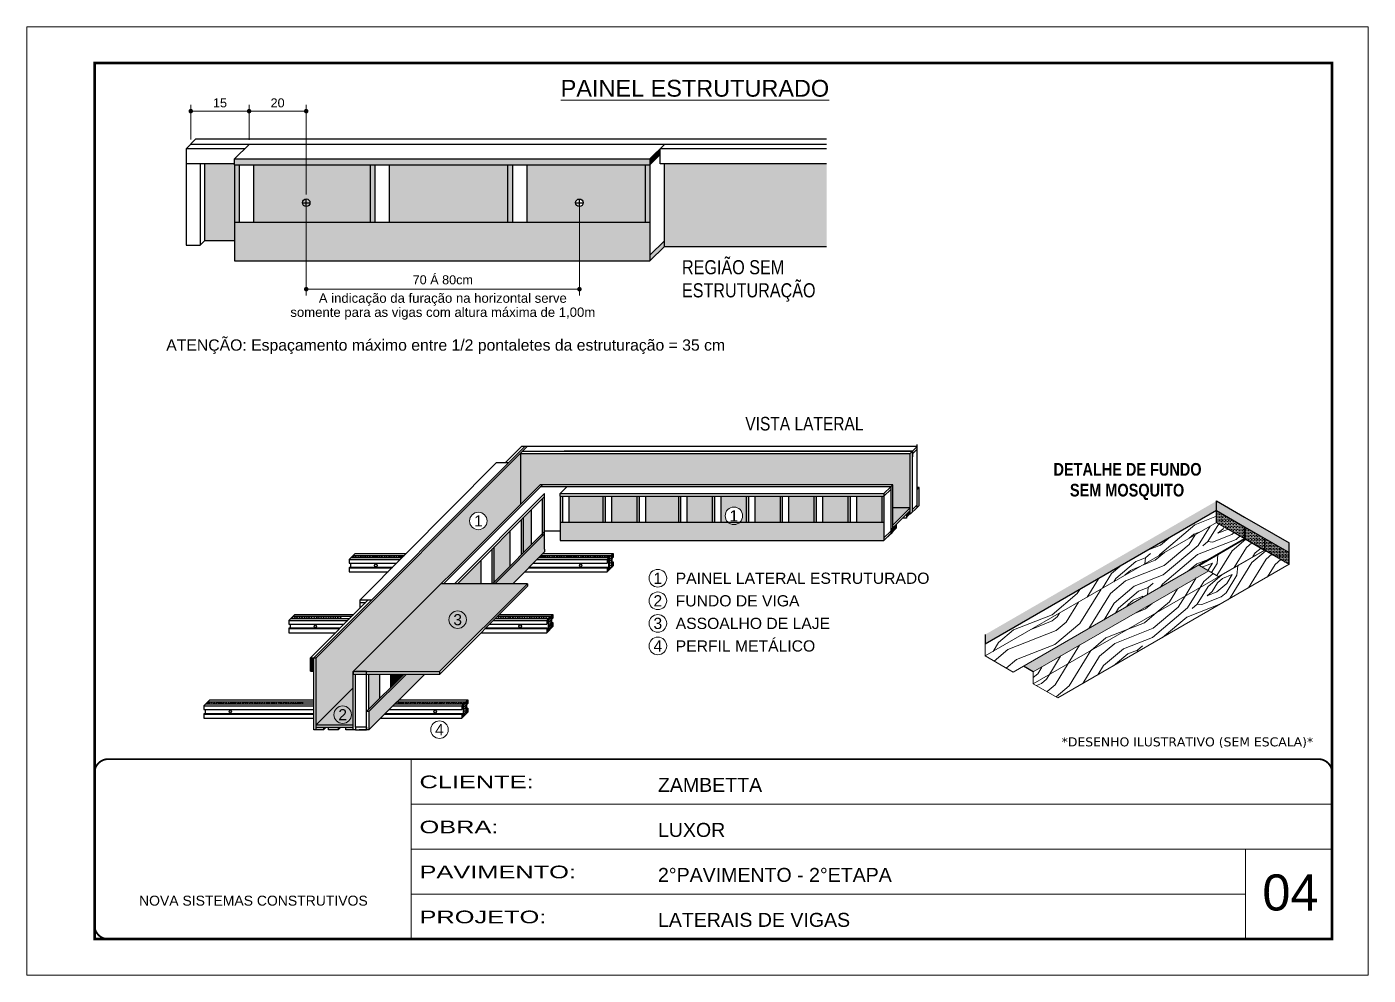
# Model space of a CAD drawing. Extents: x -15895 to 12929, y -2522 to 15173.
# Drawn here: x 8078 to 9563, y 13558 to 14608 of the extents above; entities that cross this region are included whole.
import ezdxf
from ezdxf.enums import TextEntityAlignment as Align

# ---------------------------------------------------------------- set-up
doc = ezdxf.new("R2010")
doc.units = 0
doc.header["$PDMODE"] = 35
doc.header["$PDSIZE"] = -10
doc.linetypes.add('CONTINUO', pattern=[0])
doc.linetypes.add('DASHED', pattern=[0.75, 0.5, -0.25])
for name, color, linetype, lineweight in [('CARIMBO', 255, 'Continuous', 9), ('Demarcação 1', 251, 'Continuous', 9), ('Folhas', 255, 'Continuous', 9), ('fundo', 100, 'Continuous', 9), ('Madeira', 126, 'Continuous', 18), ('SARRAFO DE PRESSAO', 251, 'DASHED', 9)]:
    doc.layers.add(name, color=color, linetype=linetype, lineweight=lineweight)
for name, color, linetype in [('COTA', 241, 'Continuous'), ('HACHURA MADEIRAS', 1, 'Continuous'), ('material do compensado', 7, 'Continuous'), ('texto', 7, 'Continuous')]:
    doc.layers.add(name, color=color, linetype=linetype)
doc.layers.add('Demarcação 2', color=7, linetype='Continuous', lineweight=9, true_color=0xe0e0e0)
doc.styles.add('ARIAL', font='arial.ttf')
doc.styles.add('CESAR1', font='arial.ttf', dxfattribs={"oblique": 15})
doc.styles.add('ROMANC', font='techb___.ttf', dxfattribs={"height": 2.5})
doc.styles.get("Standard").update_dxf_attribs({"font": 'arial.ttf'})
doc.styles.add('stylellllll', font='verdana.ttf', dxfattribs={"height": 2})
doc.styles.add('Tecnologia', font='')
doc.styles.add('texto', font='ARIALN.TTF')
doc.styles.get('Tecnologia').set_extended_font_data('Forgotten Futurist')
doc.dimstyles.new('1x', dxfattribs={"dimtxt": 10, "dimasz": 5, "dimexe": 7, "dimexo": 5, "dimgap": 4, "dimtad": 1, "dimdec": 1, "dimdsep": 46, "dimtxsty": 'Standard', "dimblk": 'DOT', "dimcen": 0.09, "dimclrd": 4, "dimclre": 4, "dimclrt": 2, "dimadec": 0, "dimazin": 2, "dimtfac": 1, "dimtdec": 1, "dimtmove": 0, "dimatfit": 3, "dimldrblk": 'DOT', "dimfxl": 1, "dimtolj": 1, "dimtzin": 0, "dimlwd": 9, "dimlwe": 9, "dimarcsym": 0})
pattern_1 = [(45, (5856.8734, 62247.1504), (0.99436891, 3.64601934), [4.6875, -0.9375, 0, -0.9375])]
pattern_2 = [(355, (-40269.8, 11210.3), (111.07494, 93.20294), [5.12645, -97.40264]), (85, (-40225.82, 11242.48), (-93.20294, 111.07494), [10.2529, -92.27619]), (40, (-40247.14, 11234.05), (8.936, 102.13894), [7.24881, -21.74642, 7.24881, -14.497615, 50.751904, -43.50449]), (40, (-40275.355, 11205.64), (8.936, 102.13894), [7.24983, -14.49967, 7.24983, -115.99871]), (40, (-40238.71, 11212.73), (8.936, 102.13894), [7.24983, -137.7482]), (40, (-40228.946, 11206.73), (8.936, 102.13894), [7.24983, -137.7482]), (40, (-40243.37, 11218.28), (8.936, 102.13894), [7.24983, -137.7482]), (40, (-40248.03, 11223.84), (8.936, 102.13894), [14.49967, -130.49838]), (40, (-40215.796, 11298.21), (8.936, 102.13894), [14.49967, -130.49838]), (40, (-40257.8, 11229.84), (8.936, 102.13894), [28.99933, -115.99871]), (40, (-40262.46, 11235.39), (8.936, 102.13894), [28.99933, -115.99871]), (40, (-40193.39, 11260.225), (8.936, 102.13894), [28.99933, -115.99871]), (40, (-40266.67, 11246.05), (8.936, 102.13894), [21.7497, -123.24834]), (40, (-40285.76, 11263.16), (8.936, 102.13894), [21.7497, -123.24834]), (40, (-40276.44, 11252.05), (8.936, 102.13894), [21.7497, -123.24834]), (40, (-40207.37, 11276.886), (8.936, 102.13894), [36.24951, -108.74853]), (40, (-40217.14, 11282.89), (8.936, 102.13894), [36.24951, -108.74853]), (40, (-40209.16, 11256.46), (8.936, 102.13894), [50.74931, -94.24873]), (21.56505, (-40258.694, 11219.624), (102.138945, -8.936), [11.4631, -217.79893]), (21.56505, (-40235.585, 11248.48), (102.138945, -8.936), [11.4631, -217.79893]), (21.56505, (-40241.586, 11238.71), (102.138945, -8.936), [11.4631, -217.79893]), (21.56505, (-40264.694, 11209.857), (102.138945, -8.936), [22.9262, -206.33583]), (21.56505, (-40240.245, 11254.03), (102.138945, -8.936), [34.3893, -194.87273]), (21.56505, (-40250.012, 11260.033), (102.138945, -8.936), [45.8524, -183.40963]), (21.56505, (-40259.78, 11266.033), (102.138945, -8.936), [45.8524, -183.40963]), (21.56505, (-40272.42, 11298.015), (102.138945, -8.936), [45.8524, -183.40963]), (21.56505, (-40273.313, 11287.8), (102.138945, -8.936), [57.3155, -171.94653]), (21.56505, (-40269.1, 11277.14), (102.138945, -8.936), [57.3155, -171.94653]), (58.43495, (-40236.926, 11233.158), (8.936, 102.138945), [11.4631, -217.79893]), (58.43495, (-40253.14, 11224.284), (8.936, 102.138945), [11.4631, -217.79893]), (58.43495, (-40269.8, 11210.304), (8.936, 102.138945), [22.9262, -206.33583]), (58.43495, (-40237.82, 11222.944), (8.936, 102.138945), [22.9262, -206.33583]), (58.43495, (-40280.46, 11206.09), (8.936, 102.138945), [34.3893, -194.87273]), (58.43495, (-40290.676, 11206.984), (8.936, 102.138945), [45.8524, -183.40963]), (58.43495, (-40198.304, 11204.05), (8.936, 102.138945), [45.8524, -183.40963]), (58.43495, (-40233.16, 11217.39), (8.936, 102.138945), [45.8524, -183.40963]), (58.43495, (-40213.625, 11205.39), (8.936, 102.138945), [57.3155, -171.94653]), (58.43495, (-40223.39, 11211.39), (8.936, 102.138945), [57.3155, -171.94653])]
pattern_3 = [(0, (-29377.2841, 3456.3521), (0.82275303, 1.645506056), [0, -1.645506056])]

# ---------------------------------------------------------------- blocks, each defined once
blk = doc.blocks.new('9999999999')
at = {"color": 30, "linetype": 'CONTINUO'}
for p, q in [((98564.6, 34230.2), (98564.6, 34429.4)), ((98564.6, 34379.6), (99584, 34379.6)), ((98564.6, 34329.8), (99488, 34329.8)), ((99584, 34329.8), (99488, 34329.8)), ((99488, 34329.8), (99488, 34230.2)), ((98564.6, 34280), (99488, 34280))]:
    blk.add_line(p, q, dxfattribs=at)
at = {"color": 30, "linetype": 'CONTINUO', "const_width": 2}
blk.add_lwpolyline([(99584, 34230.2), (99584, 34414.4, 0.414214), (99569, 34429.4), (98229, 34429.4, 0.414214), (98214, 34414.4), (98214, 34245.2, 0.414214), (98229, 34230.2), (99584, 34230.2)], format="xyb", dxfattribs=at)
at = {"layer": 'Folhas'}
blk.add_lwpolyline([(98139, 34190.2), (99624, 34190.2), (99624, 35240.2), (98139, 35240.2)], close=True, dxfattribs=at)
at = {"layer": 'Folhas', "color": 30, "const_width": 3}
blk.add_lwpolyline([(98214, 34230.2), (99584, 34230.2), (99584, 35200.2), (98214, 35200.2)], close=True, dxfattribs=at)
at = {"color": 7, "linetype": 'Continuous', "ltscale": 5, "style": 'ARIAL'}
for s, height, p in [('ZAMBETTA', 15.48, (98837.7, 34393.1)), ('LUXOR', 15.48, (98837.7, 34343.3)), ('2°PAVIMENTO - 2°ETAPA', 15.483, (98837.7, 34293.5)), ('NOVA SISTEMAS CONSTRUTIVOS', 11.059, (98263.2, 34267.2)), ('LATERAIS DE VIGAS', 15.483, (98837.7, 34243.7))]:
    blk.add_text(s, height=height, dxfattribs=at).set_placement(p)
at = {"layer": 'Folhas', "color": 7, "style": 'Tecnologia', "width": 1.5}
for s, p in [('CLIENTE:', (98573.7, 34397.2)), ('OBRA:', (98573.7, 34347.3)), ('PAVIMENTO:', (98573.7, 34297.5)), ('PROJETO:', (98573.7, 34247.7))]:
    blk.add_text(s, height=14, dxfattribs=at).set_placement(p)
blk = doc.blocks.new('_Dot')
at = {"color": 0, "linetype": 'ByBlock', "lineweight": -2}
blk.add_line((-0.5, 0), (-1, 0), dxfattribs=at)
at = {"color": 0, "linetype": 'ByBlock', "const_width": 0.5}
blk.add_lwpolyline([(-0.25, 0, 1), (0.25, 0, 1)], format="xyb", close=True, dxfattribs=at)
blk = doc.blocks.new('*D6')
at = {"layer": 'COTA', "color": 4, "lineweight": 9, "transparency": 16777216}
for p, q in [((8259.4, 14483.1), (8259.4, 14521.5)), ((8264.4, 14514.5), (8318.9, 14514.5)), ((8323.9, 14482.7), (8323.9, 14521.5))]:
    blk.add_line(p, q, dxfattribs=at)
at = {"layer": 'Defpoints', "color": 0, "transparency": 16777216}
for p in [(8323.9, 14514.5), (8259.4, 14478.1), (8323.9, 14477.7)]:
    blk.add_point(p, dxfattribs=at)
at = {"layer": 'COTA', "color": 4, "lineweight": 9, "transparency": 16777216, "xscale": 5, "yscale": 5, "zscale": 5, "rotation": 180}
blk.add_blockref('_Dot', (8259.4, 14514.5), dxfattribs=at)
at = {"layer": 'COTA', "color": 4, "lineweight": 9, "transparency": 16777216, "xscale": 5, "yscale": 5, "zscale": 5}
blk.add_blockref('_Dot', (8323.9, 14514.5), dxfattribs=at)
at = {"layer": 'COTA', "color": 2, "transparency": 16777216, "insert": (8291.7, 14523.6), "char_height": 10, "attachment_point": 5}
blk.add_mtext('\\A1;15', dxfattribs=at)
blk = doc.blocks.new('*D7')
at = {"layer": 'COTA', "color": 4, "lineweight": 9, "transparency": 16777216}
for p, q in [((8323.9, 14482.7), (8323.9, 14521.5)), ((8328.9, 14514.5), (8382.2, 14514.5)), ((8387.2, 14422.2), (8387.2, 14521.5))]:
    blk.add_line(p, q, dxfattribs=at)
at = {"layer": 'Defpoints', "color": 0, "transparency": 16777216}
for p in [(8387.2, 14514.5), (8323.9, 14477.7), (8387.2, 14417.2)]:
    blk.add_point(p, dxfattribs=at)
at = {"layer": 'COTA', "color": 4, "lineweight": 9, "transparency": 16777216, "xscale": 5, "yscale": 5, "zscale": 5, "rotation": 180}
blk.add_blockref('_Dot', (8323.9, 14514.5), dxfattribs=at)
at = {"layer": 'COTA', "color": 4, "lineweight": 9, "transparency": 16777216, "xscale": 5, "yscale": 5, "zscale": 5}
blk.add_blockref('_Dot', (8387.2, 14514.5), dxfattribs=at)
at = {"layer": 'COTA', "color": 2, "transparency": 16777216, "insert": (8355.5, 14523.6), "char_height": 10, "attachment_point": 5}
blk.add_mtext('\\A1;20', dxfattribs=at)
blk = doc.blocks.new('*D8')
at = {"layer": 'COTA', "color": 4, "lineweight": 9, "transparency": 16777216}
for p, q in [((8387.2, 14412.2), (8387.2, 14310.4)), ((8689.6, 14412.2), (8689.6, 14310.4)), ((8392.2, 14317.4), (8684.6, 14317.4))]:
    blk.add_line(p, q, dxfattribs=at)
at = {"layer": 'Defpoints', "color": 0, "transparency": 16777216}
for p in [(8387.2, 14417.2), (8689.6, 14417.2), (8689.6, 14317.4)]:
    blk.add_point(p, dxfattribs=at)
at = {"layer": 'COTA', "color": 4, "lineweight": 9, "transparency": 16777216, "xscale": 5, "yscale": 5, "zscale": 5, "rotation": 180}
blk.add_blockref('_Dot', (8387.2, 14317.4), dxfattribs=at)
at = {"layer": 'COTA', "color": 4, "lineweight": 9, "transparency": 16777216, "xscale": 5, "yscale": 5, "zscale": 5}
blk.add_blockref('_Dot', (8689.6, 14317.4), dxfattribs=at)
at = {"layer": 'COTA', "color": 2, "transparency": 16777216, "insert": (8538.4, 14327.7), "char_height": 10, "attachment_point": 5}
blk.add_mtext('\\A1;70 Á 80cm', dxfattribs=at)

msp = doc.modelspace()

# ---------------------------------------------------------------- hatches: boundary and pattern name
for points in [[(8779.06, 14466.48), (8779.06, 14472.86), (8767.71, 14461.6), (8767.71, 14455.22)], [(8610.11, 14391.51), (8615.44, 14391.51), (8615.44, 14455.22), (8610.11, 14455.22)], [(9055.97, 14068.17), (9055.97, 14072.36), (9051.74, 14068.17), (9051.74, 14063.97)], [(9040.8, 14057.32), (9034.82, 14051.39), (9034.82, 14047.19), (9040.8, 14053.12)], [(8395.57, 13909.34), (8391.91, 13909.34), (8391.91, 13894.49), (8395.57, 13894.49)]]:
    msp.add_hatch(color=256).paths.add_polyline_path(points)
at = {"linetype": 'ByBlock', "ltscale": 2}
for points in [[(8307.55, 14391.51), (8312.87, 14391.51), (8312.87, 14455.11), (8307.55, 14455.11)], [(8767.71, 14461.6), (8307.66, 14461.6), (8307.66, 14455.22), (8767.71, 14455.22)], [(8457.73, 14391.51), (8463.05, 14391.51), (8463.05, 14455.11), (8457.73, 14455.11)], [(9065.6, 14097.96), (9063.58, 14097.96), (9063.58, 14095.72)], [(8648.68, 14044.02), (8651.03, 14046.37), (8651.03, 14087.81), (8648.68, 14085.46)], [(8668.33, 14059.26), (8670.77, 14059.26), (8670.77, 14087.97), (8668.33, 14087.97)], [(8715.61, 14059.25), (8718.04, 14059.25), (8718.04, 14087.97), (8715.61, 14087.97)], [(8753.14, 14059.25), (8755.58, 14059.25), (8755.58, 14087.97), (8753.14, 14087.97)], [(8799.07, 14059.25), (8801.51, 14059.25), (8801.51, 14087.97), (8799.07, 14087.97)], [(8836.6, 14059.25), (8839.04, 14059.25), (8839.04, 14087.97), (8836.6, 14087.97)], [(8874.14, 14059.25), (8876.58, 14059.25), (8876.58, 14087.97), (8874.14, 14087.97)], [(8911.67, 14059.25), (8914.11, 14059.25), (8914.11, 14087.97), (8911.67, 14087.97)], [(8949.2, 14059.25), (8951.64, 14059.25), (8951.64, 14087.97), (8949.2, 14087.97)], [(8986.74, 14059.25), (8989.18, 14059.25), (8989.18, 14087.97), (8986.74, 14087.97)], [(9024.27, 14059.25), (9026.71, 14059.25), (9026.71, 14087.97), (9024.27, 14087.97)], [(8625.34, 14023.16), (8627.69, 14025.51), (8627.69, 14064.81), (8625.34, 14062.45)], [(8648.79, 14044.13), (8648.79, 14046.6), (8595.39, 13993.21), (8595.39, 13991.32), (8595.98, 13991.32)], [(8595.28, 14032.06), (8592.93, 14029.71), (8592.93, 13991.21), (8595.28, 13991.21)], [(8498.12, 13891.19), (8495.55, 13891.19), (8454.09, 13849.73), (8456.66, 13849.73)], [(8480.91, 13876.55), (8483.26, 13878.9), (8483.26, 13891.08), (8480.91, 13891.08)]]:
    msp.add_hatch(color=256, dxfattribs=at).paths.add_polyline_path(points)
h = msp.add_hatch(color=256)
h.paths.add_polyline_path([(8767.71, 14354.97), (8767.71, 14348.59), (8783.94, 14364.68), (8783.94, 14371.06)])
h.paths.add_polyline_path([(8762.39, 14391.51), (8767.71, 14391.51), (8767.71, 14455.22), (8762.39, 14455.22)])
at = {"linetype": 'Continuous', "ltscale": 1.5}
h = msp.add_hatch(dxfattribs=at)
h.set_pattern_fill('ANSI36', color=256, scale=15, style=0)
h.set_pattern_definition(pattern_1)
h.paths.add_polyline_path([(8439.34, 14022.64), (8436.84, 14020.13), (8493.4, 14020.13), (8495.89, 14022.64)])
h = msp.add_hatch(dxfattribs=at)
h.set_pattern_fill('ANSI36', color=256, scale=15, style=0)
h.set_pattern_definition(pattern_1)
h.paths.add_polyline_path([(8725.03, 14022.64), (8647.3, 14022.64), (8644.79, 14020.13), (8722.52, 14020.13)])
h.paths.add_polyline_path([(8725.03, 14022.64), (8722.52, 14020.13), (8722.52, 14006.52), (8725.03, 14009.03)])
h = msp.add_hatch(dxfattribs=at)
h.set_pattern_fill('ANSI36', color=256, scale=15, style=0)
h.set_pattern_definition(pattern_1)
h.paths.add_polyline_path([(8372.36, 13955.27), (8369.86, 13952.76), (8426.42, 13952.76), (8428.91, 13955.27)])
h = msp.add_hatch(dxfattribs=at)
h.set_pattern_fill('ANSI36', color=256, scale=15, style=0)
h.set_pattern_definition(pattern_1)
h.paths.add_polyline_path([(8658.05, 13955.27), (8655.55, 13952.76), (8655.55, 13939.15), (8658.05, 13941.66)])
h.paths.add_polyline_path([(8599.05, 13955.27), (8596.54, 13952.76), (8655.55, 13952.76), (8658.05, 13955.27)])
h = msp.add_hatch(dxfattribs=at)
h.set_pattern_fill('ANSI36', color=256, scale=15, style=0)
h.set_pattern_definition(pattern_1)
h.paths.add_polyline_path([(8278.29, 13860.65), (8275.78, 13858.14), (8383.25, 13858.14), (8383.25, 13860.65)])
h = msp.add_hatch(dxfattribs=at)
h.set_pattern_fill('ANSI36', color=256, scale=15, style=0)
h.set_pattern_definition(pattern_1)
h.paths.add_polyline_path([(8563.98, 13860.65), (8561.47, 13858.14), (8561.47, 13844.53), (8563.98, 13847.03)])
h.paths.add_polyline_path([(8487.87, 13860.65), (8485.37, 13858.14), (8561.47, 13858.14), (8563.98, 13860.65)])
at = {"linetype": 'ByBlock', "ltscale": 2}
h = msp.add_hatch(color=256, dxfattribs=at)
h.paths.add_polyline_path([(8406.36, 13832.35), (8398.14, 13832.35), (8398.14, 13829.43), (8406.36, 13829.43)])
h.paths.add_polyline_path([(8422.66, 13832.35), (8411.87, 13832.35), (8411.87, 13829.43), (8422.66, 13829.43)])
h.paths.add_polyline_path([(8439.21, 13832.35), (8430.99, 13832.35), (8430.99, 13829.43), (8439.21, 13829.43)])
at = {"layer": 'Demarcação 1'}
h = msp.add_hatch(color=256, dxfattribs=at)
h.paths.add_polyline_path([(8417.87, 13846.25, 1), (8437.23, 13846.25, 1)], flags=17)
h.paths.add_polyline_path([(8439.21, 13893.95), (8624.25, 14079), (8624.25, 14135.47), (8624.25, 14135.47), (8398.14, 13909.36), (8398.14, 13834.92), (8439.21, 13875.99)])
h.paths.add_polyline_path([(8568.07, 14060.79, -1), (8587.42, 14060.79, -1)], flags=16)
h.paths.add_polyline_path([(8419.67, 13837), (8435.43, 13837), (8435.43, 13855.55), (8419.67, 13855.55)], flags=24)
h.paths.add_polyline_path([(8569.86, 14051.54), (8585.62, 14051.54), (8585.62, 14070.09), (8569.86, 14070.09)], flags=24)
for points in [[(8624.25, 14079), (8646.19, 14100.93), (9036.75, 14100.93), (9036.75, 14075.31), (9055.97, 14075.31), (9055.97, 14135.47), (8624.25, 14135.47)], [(9036.75, 14075.31), (9036.75, 14056.25), (9055.97, 14075.31)]]:
    msp.add_hatch(color=256, dxfattribs=at).paths.add_polyline_path(points)
h = msp.add_hatch(color=256, dxfattribs=at)
h.paths.add_polyline_path([(8398.14, 13834.92), (8439.21, 13834.92), (8439.21, 13875.99)])
h.paths.add_polyline_path([(8417.87, 13846.25, -1), (8437.23, 13846.25, -1)], flags=16)
h.paths.add_polyline_path([(8419.67, 13837), (8435.43, 13837), (8435.43, 13855.55), (8419.67, 13855.55)], flags=24)
at = {"layer": 'Demarcação 2'}
for points in [[(8307.66, 14455.23), (8307.66, 14455.23), (8307.66, 14455.23), (8307.66, 14456.29), (8274.66, 14456.29), (8274.66, 14371.06), (8307.66, 14371.06)], [(8329.21, 14391.51), (8457.84, 14391.51), (8457.84, 14455.22), (8329.21, 14455.22)], [(8479.39, 14391.51), (8610.11, 14391.51), (8610.11, 14455.22), (8479.39, 14455.22)], [(8783.94, 14456.29), (8783.94, 14364.68), (8963.21, 14364.68), (8963.21, 14456.29)], [(8767.71, 14391.51), (8307.66, 14391.51), (8307.66, 14354.97), (8307.66, 14348.59), (8767.71, 14348.59)], [(8678.3, 14059.26), (8715.71, 14059.25), (8715.71, 14088.08), (8678.3, 14088.08)], [(8725.58, 14059.25), (8753.25, 14059.25), (8753.25, 14088.08), (8725.58, 14088.08)], [(8763.11, 14059.25), (8799.18, 14059.25), (8799.18, 14088.08), (8763.11, 14088.08)], [(8809.04, 14059.25), (8836.71, 14059.25), (8836.71, 14088.08), (8809.04, 14088.08)], [(8884.11, 14059.25), (8911.78, 14059.25), (8911.78, 14088.08), (8884.11, 14088.08)], [(8921.64, 14059.25), (8949.31, 14059.25), (8949.31, 14088.08), (8921.64, 14088.08)], [(8959.18, 14059.25), (8986.84, 14059.25), (8986.84, 14088.08), (8959.18, 14088.08)], [(8996.71, 14059.25), (9024.38, 14059.25), (9024.38, 14088.08), (8996.71, 14088.08)], [(8627.8, 14025.62), (8636.47, 14034.28), (8636.47, 14073.25), (8627.8, 14064.58)], [(8595.39, 13993.21), (8613.13, 14010.94), (8613.13, 14049.91), (8595.39, 14032.17)], [(9026.82, 14059.25), (8867.15, 14059.25, -0.3830345), (8854.22, 14059.25), (8668.44, 14059.26), (8668.44, 14039.26), (9026.82, 14039.25)], [(8651.14, 14029.4), (8651.14, 14046.48), (8595.98, 13991.32), (8615.98, 13991.32), (8651.13, 14026.47)], [(8554.54, 13991.32), (8580.72, 13991.32), (8580.72, 14017.5)], [(8456.45, 13852.09), (8468.69, 13864.33), (8468.69, 13891.19), (8456.45, 13891.19)], [(8518.42, 13891.19), (8512.93, 13891.19), (8498.12, 13891.19), (8456.66, 13849.73), (8456.66, 13829.43)], [(8483.37, 13879.01), (8495.55, 13891.19), (8483.37, 13891.19)]]:
    msp.add_hatch(color=256, dxfattribs=at).paths.add_polyline_path(points)
h = msp.add_hatch(color=256, dxfattribs=at)
h.paths.add_polyline_path([(8685.43, 14413.04, -1), (8693.8, 14413.04, -1)], flags=16)
h.paths.add_polyline_path([(8631.66, 14391.51), (8762.39, 14391.51), (8762.39, 14455.22), (8631.66, 14455.22)])
h = msp.add_hatch(color=256, dxfattribs=at)
h.paths.add_polyline_path([(8870.36, 14066.46, -1), (8851.01, 14066.46, -1)], flags=16)
h.paths.add_polyline_path([(8852.8, 14057.2), (8868.56, 14057.2), (8868.56, 14075.76), (8852.8, 14075.76)], flags=24)
h.paths.add_polyline_path([(8846.58, 14059.25), (8874.24, 14059.25), (8874.24, 14088.08), (8846.58, 14088.08)])
h = msp.add_hatch(color=256, dxfattribs=at)
h.paths.add_polyline_path([(8439.21, 13893.95), (8441.77, 13893.95), (8454.09, 13893.95), (8534.85, 13893.95), (8632.21, 13991.32), (8536.57, 13991.32)])
h.paths.add_polyline_path([(8546.95, 13941.94), (8562.81, 13941.94), (8562.81, 13960.82), (8546.95, 13960.82)], flags=24)
at = {"layer": 'fundo'}
h = msp.add_hatch(color=252, dxfattribs=at)
h.dxf.hatch_style = 1
h.paths.add_polyline_path([(9138.86, 13934.97), (9138.86, 13924.32), (9395.01, 14072.2), (9395.01, 14082.86)])
h = msp.add_hatch(color=252, dxfattribs=at)
h.dxf.hatch_style = 1
h.paths.add_polyline_path([(9426.09, 14064.92), (9395.01, 14082.86), (9395.01, 14072.2), (9426.09, 14054.26), (9475.42, 14025.78), (9475.42, 14036.43)])
h = msp.add_hatch(color=252, dxfattribs=at)
h.dxf.hatch_style = 1
h.paths.add_polyline_path([(9386.38, 14005.46), (9376.01, 14011.45), (9376.01, 14012.32), (9181.22, 13899.86), (9192.14, 13893.56)])
at = {"layer": 'HACHURA MADEIRAS'}
h = msp.add_hatch(dxfattribs=at)
h.set_pattern_fill('DOTS', scale=1.036539)
h.set_pattern_definition(pattern_3)
h.paths.add_polyline_path([(9426.09, 14041.24), (9426.09, 14054.26), (9395.01, 14072.2), (9395.01, 14059.18)])
h = msp.add_hatch(dxfattribs=at)
h.set_pattern_fill('DOTS', scale=1.036539)
h.set_pattern_definition(pattern_3)
h.paths.add_polyline_path([(9426.84, 14053.82), (9426.84, 14040.8), (9447.98, 14028.59), (9447.98, 14041.62)])
h = msp.add_hatch(dxfattribs=at)
h.set_pattern_fill('DOTS', scale=1.036539)
h.set_pattern_definition(pattern_3)
h.paths.add_polyline_path([(9448.28, 14041.44), (9448.28, 14028.42), (9475.42, 14012.75), (9475.42, 14025.78)])
at = {"layer": 'Madeira'}
h = msp.add_hatch(dxfattribs=at)
h.set_pattern_fill('PATRON00077', color=256, scale=102.529099, angle=355, pattern_type=2)
h.set_pattern_definition(pattern_2)
h.paths.add_polyline_path([(9138.86, 13924.32), (9138.86, 13911.29), (9395.01, 14059.18), (9395.01, 14072.2)])
h = msp.add_hatch(dxfattribs=at)
h.set_pattern_fill('PATRON00077', color=256, scale=102.529099, angle=355, pattern_type=2)
h.set_pattern_definition([(355, (-9167.28, -58030.27), (111.07494, 93.20294), [5.12645, -97.40264]), (85, (-9123.3, -57998.09), (-93.20294, 111.07494), [10.25291, -92.27619]), (40, (-9144.62, -58006.52), (8.936, 102.138945), [7.248807, -21.74642, 7.248807, -14.497615, 50.751904, -43.504487]), (40, (-9172.84, -58034.926), (8.936, 102.138945), [7.24983, -14.499665, 7.24983, -115.99871]), (40, (-9136.195, -58027.84), (8.936, 102.138945), [7.24983, -137.74821]), (40, (-9126.43, -58033.84), (8.936, 102.138945), [7.24983, -137.74821]), (40, (-9140.855, -58022.286), (8.936, 102.138945), [7.24983, -137.74821]), (40, (-9145.515, -58016.73), (8.936, 102.138945), [14.49967, -130.49838]), (40, (-9113.28, -57942.36), (8.936, 102.138945), [14.49967, -130.49838]), (40, (-9155.28, -58010.73), (8.936, 102.138945), [28.99933, -115.99871]), (40, (-9159.94, -58005.18), (8.936, 102.138945), [28.99933, -115.99871]), (40, (-9090.87, -57980.345), (8.936, 102.138945), [28.99933, -115.99871]), (40, (-9164.156, -57994.52), (8.936, 102.138945), [21.7497, -123.24834]), (40, (-9183.24, -57977.41), (8.936, 102.138945), [21.7497, -123.24834]), (40, (-9173.92, -57988.52), (8.936, 102.138945), [21.7497, -123.24834]), (40, (-9104.85, -57963.684), (8.936, 102.138945), [36.24951, -108.74853]), (40, (-9114.62, -57957.68), (8.936, 102.138945), [36.24951, -108.74853]), (40, (-9106.64, -57984.11), (8.936, 102.138945), [50.74931, -94.24873]), (21.56505, (-9156.176, -58020.946), (102.138945, -8.936), [11.4631, -217.79893]), (21.56505, (-9133.067, -57992.09), (102.138945, -8.936), [11.4631, -217.79893]), (21.56505, (-9139.068, -58001.86), (102.138945, -8.936), [11.4631, -217.79893]), (21.56505, (-9162.176, -58030.713), (102.138945, -8.936), [22.9262, -206.33583]), (21.56505, (-9137.727, -57986.538), (102.138945, -8.936), [34.3893, -194.87273]), (21.56505, (-9147.494, -57980.537), (102.138945, -8.936), [45.8524, -183.40963]), (21.56505, (-9157.26, -57974.537), (102.138945, -8.936), [45.8524, -183.40963]), (21.56505, (-9169.9, -57942.554), (102.138945, -8.936), [45.8524, -183.40963]), (21.56505, (-9170.795, -57952.77), (102.138945, -8.936), [57.31551, -171.94653]), (21.56505, (-9166.58, -57963.43), (102.138945, -8.936), [57.31551, -171.94653]), (58.43495, (-9134.408, -58007.41), (8.936, 102.138945), [11.4631, -217.79893]), (58.43495, (-9150.62, -58016.286), (8.936, 102.138945), [11.4631, -217.79893]), (58.43495, (-9167.283, -58030.266), (8.936, 102.138945), [22.9262, -206.33583]), (58.43495, (-9135.3, -58017.626), (8.936, 102.138945), [22.9262, -206.33583]), (58.43495, (-9177.944, -58034.48), (8.936, 102.138945), [34.3893, -194.87273]), (58.43495, (-9188.16, -58033.586), (8.936, 102.138945), [45.8524, -183.40963]), (58.43495, (-9095.786, -58036.52), (8.936, 102.138945), [45.8524, -183.40963]), (58.43495, (-9130.64, -58023.18), (8.936, 102.138945), [45.8524, -183.40963]), (58.43495, (-9111.107, -58035.18), (8.936, 102.138945), [57.31551, -171.94653]), (58.43495, (-9120.874, -58029.18), (8.936, 102.138945), [57.31551, -171.94653])])
h.paths.add_polyline_path([(9138.86, 13911.29), (9169.94, 13893.35), (9426.09, 14041.24), (9395.01, 14059.18)])
h = msp.add_hatch(dxfattribs=at)
h.set_pattern_fill('PATRON00077', color=256, scale=102.529099, angle=355, pattern_type=2)
h.set_pattern_definition([(355, (-40291.77, 11223.04), (111.07494, 93.20294), [5.12645, -97.40264]), (85, (-40247.78, 11255.22), (-93.20294, 111.07494), [10.2529, -92.27619]), (40, (-40269.1, 11246.79), (8.936, 102.13894), [7.24881, -21.74642, 7.24881, -14.497615, 50.751904, -43.50449]), (40, (-40297.32, 11218.38), (8.936, 102.13894), [7.24983, -14.49967, 7.24983, -115.99871]), (40, (-40260.68, 11225.47), (8.936, 102.13894), [7.24983, -137.7482]), (40, (-40250.91, 11219.47), (8.936, 102.13894), [7.24983, -137.7482]), (40, (-40265.34, 11231.02), (8.936, 102.13894), [7.24983, -137.7482]), (40, (-40270, 11236.58), (8.936, 102.13894), [14.49967, -130.49838]), (40, (-40237.76, 11310.95), (8.936, 102.13894), [14.49967, -130.49838]), (40, (-40279.764, 11242.58), (8.936, 102.13894), [28.99933, -115.99871]), (40, (-40284.424, 11248.13), (8.936, 102.13894), [28.99933, -115.99871]), (40, (-40215.35, 11272.964), (8.936, 102.13894), [28.99933, -115.99871]), (40, (-40288.64, 11258.79), (8.936, 102.13894), [21.7497, -123.24834]), (40, (-40307.725, 11275.9), (8.936, 102.13894), [21.7497, -123.24834]), (40, (-40298.405, 11264.79), (8.936, 102.13894), [21.7497, -123.24834]), (40, (-40229.334, 11289.625), (8.936, 102.13894), [36.24951, -108.74853]), (40, (-40239.1, 11295.626), (8.936, 102.13894), [36.24951, -108.74853]), (40, (-40231.12, 11269.2), (8.936, 102.13894), [50.74931, -94.24873]), (21.56505, (-40280.66, 11232.363), (102.138945, -8.936), [11.4631, -217.79893]), (21.56505, (-40257.55, 11261.22), (102.138945, -8.936), [11.4631, -217.79893]), (21.56505, (-40263.55, 11251.45), (102.138945, -8.936), [11.4631, -217.79893]), (21.56505, (-40286.66, 11222.596), (102.138945, -8.936), [22.9262, -206.33583]), (21.56505, (-40262.21, 11266.77), (102.138945, -8.936), [34.3893, -194.87273]), (21.56505, (-40271.977, 11272.77), (102.138945, -8.936), [45.8524, -183.40963]), (21.56505, (-40281.744, 11278.773), (102.138945, -8.936), [45.8524, -183.40963]), (21.56505, (-40294.384, 11310.755), (102.138945, -8.936), [45.8524, -183.40963]), (21.56505, (-40295.277, 11300.54), (102.138945, -8.936), [57.3155, -171.94653]), (21.56505, (-40291.064, 11289.88), (102.138945, -8.936), [57.3155, -171.94653]), (58.43495, (-40258.89, 11245.897), (8.936, 102.138945), [11.4631, -217.79893]), (58.43495, (-40275.104, 11237.023), (8.936, 102.138945), [11.4631, -217.79893]), (58.43495, (-40291.765, 11223.043), (8.936, 102.138945), [22.9262, -206.33583]), (58.43495, (-40259.783, 11235.683), (8.936, 102.138945), [22.9262, -206.33583]), (58.43495, (-40302.426, 11218.83), (8.936, 102.138945), [34.3893, -194.87273]), (58.43495, (-40312.64, 11219.723), (8.936, 102.138945), [45.8524, -183.40963]), (58.43495, (-40220.27, 11216.79), (8.936, 102.138945), [45.8524, -183.40963]), (58.43495, (-40255.123, 11230.13), (8.936, 102.138945), [45.8524, -183.40963]), (58.43495, (-40235.59, 11218.13), (8.936, 102.138945), [57.3155, -171.94653]), (58.43495, (-40245.356, 11224.13), (8.936, 102.138945), [57.3155, -171.94653])])
h.paths.add_polyline_path([(9397.15, 13999.24), (9447.98, 14028.59), (9426.32, 14041.16), (9376.01, 14011.45)])
h = msp.add_hatch(dxfattribs=at)
h.set_pattern_fill('PATRON00077', color=256, scale=102.529099, angle=355, pattern_type=2)
h.set_pattern_definition(pattern_2)
h.paths.add_polyline_path([(9219.29, 13864.87), (9475.42, 14012.75), (9448.28, 14028.42), (9192.23, 13880.59)])
h = msp.add_hatch(dxfattribs=at)
h.set_pattern_fill('PATRON00077', color=256, scale=102.529099, angle=355, pattern_type=2)
h.set_pattern_definition(pattern_2)
h.paths.add_polyline_path([(9397.51, 13999.04), (9386.23, 14005.55), (9192.07, 13893.52), (9192.14, 13880.54)])

# ---------------------------------------------------------------- linework, layer by layer
at = {"linetype": 'ByBlock', "ltscale": 2}
for p, q in [((8254.23, 14472.86), (8264.67, 14483.3)), ((8254.23, 14472.86), (8254.23, 14456.29)), ((8323.88, 14477.69), (8307.66, 14461.6)), ((8783.94, 14477.69), (8767.71, 14461.6)), ((8779.06, 14466.48), (8767.71, 14455.22)), ((8779.06, 14456.29), (8779.06, 14472.86)), ((8254.23, 14456.29), (8254.23, 14366.23)), ((8269.83, 14456.29), (8269.83, 14366.23)), ((8274.66, 14456.29), (8274.66, 14371.06)), ((8307.66, 14461.6), (8767.71, 14461.6)), ((8307.66, 14455.23), (8307.66, 14461.6)), ((8307.66, 14455.23), (8307.66, 14348.59)), ((8307.66, 14455.23), (8307.66, 14354.97)), ((8307.66, 14455.22), (8767.71, 14455.22)), ((8312.98, 14455.23), (8312.98, 14391.51)), ((8329.21, 14391.51), (8329.21, 14455.23)), ((8457.84, 14455.23), (8457.84, 14391.51)), ((8463.16, 14455.23), (8463.16, 14391.51)), ((8479.39, 14391.51), (8479.39, 14455.23)), ((8610.11, 14455.22), (8610.11, 14391.51)), ((8615.44, 14455.22), (8615.44, 14391.51)), ((8631.66, 14391.51), (8631.66, 14455.22)), ((8762.39, 14455.22), (8762.39, 14391.51)), ((8767.71, 14461.6), (8767.71, 14348.59)), ((8783.94, 14364.68), (8783.94, 14456.28)), ((8269.83, 14366.23), (8274.66, 14371.06)), ((8307.66, 14371.06), (8274.66, 14371.06)), ((8307.66, 14371.06), (8274.66, 14371.06)), ((8783.94, 14371.06), (8767.71, 14354.97)), ((8783.94, 14364.68), (8767.71, 14348.59)), ((9063.58, 14140.16), (9058.53, 14135.15)), ((8539.14, 13991.32), (8648.75, 14100.93)), ((8675.86, 14098.37), (8668.44, 14091)), ((9034.25, 14098.37), (9026.82, 14091)), ((9034.25, 14095.45), (9026.82, 14088.08)), ((9034.25, 14098.37), (9036.75, 14100.93)), ((9034.25, 14098.37), (9034.25, 14046.62)), ((9063.58, 14095.72), (9065.6, 14097.96)), ((9065.6, 14097.96), (9063.58, 14097.96)), ((9065.6, 14077.96), (9065.6, 14097.96)), ((8648.79, 14044.13), (8648.79, 14085.57)), ((8651.14, 14029.4), (8651.14, 14087.92)), ((8668.44, 14091), (9026.82, 14091)), ((8668.44, 14088.08), (8668.44, 14091)), ((8668.44, 14088.08), (9026.82, 14088.08)), ((8668.44, 14088.08), (8668.44, 14039.26)), ((8668.44, 14088.08), (8668.44, 14059.26)), ((8670.87, 14088.08), (8670.87, 14059.26)), ((8678.3, 14059.26), (8678.3, 14088.08)), ((8715.71, 14088.08), (8715.71, 14059.25)), ((8718.15, 14088.08), (8718.15, 14059.25)), ((8725.58, 14059.25), (8725.58, 14088.08)), ((8753.25, 14088.08), (8753.25, 14059.25)), ((8755.68, 14088.08), (8755.68, 14059.25)), ((8763.11, 14059.25), (8763.11, 14088.08)), ((8799.18, 14088.08), (8799.18, 14059.25)), ((8801.62, 14088.08), (8801.62, 14059.25)), ((8809.04, 14059.25), (8809.04, 14088.08)), ((8836.71, 14088.08), (8836.71, 14059.25)), ((8839.15, 14088.08), (8839.15, 14059.25)), ((8846.58, 14059.25), (8846.58, 14088.08)), ((8874.24, 14088.08), (8874.24, 14059.25)), ((8876.68, 14088.08), (8876.68, 14059.25)), ((8884.11, 14059.25), (8884.11, 14088.08)), ((8911.78, 14088.08), (8911.78, 14059.25)), ((8914.22, 14088.08), (8914.22, 14059.25)), ((8921.64, 14059.25), (8921.64, 14088.08)), ((8949.31, 14088.08), (8949.31, 14059.25)), ((8951.75, 14088.08), (8951.75, 14059.25)), ((8959.18, 14059.25), (8959.18, 14088.08)), ((8986.84, 14088.08), (8986.84, 14059.25)), ((8989.28, 14088.08), (8989.28, 14059.25)), ((8996.71, 14059.25), (8996.71, 14088.08)), ((9024.38, 14088.08), (9024.38, 14059.25)), ((9026.82, 14091), (9026.82, 14088.08)), ((9026.82, 14088.08), (9026.82, 14039.25)), ((9063.58, 14075.72), (9065.6, 14077.96)), ((8627.8, 14025.62), (8627.8, 14064.91)), ((8636.47, 14034.28), (8636.47, 14073.25)), ((9063.58, 14075.72), (9055.97, 14068.17)), ((8651.14, 14048.96), (8593.5, 13991.32)), ((8613.13, 14010.94), (8613.13, 14050.24)), ((8625.45, 14023.26), (8625.45, 14062.56)), ((8668.44, 14049.54), (8651.14, 14049.54)), ((9034.25, 14049.54), (9026.82, 14042.17)), ((9040.8, 14053.12), (9030.42, 14042.83)), ((9036.75, 14049.11), (9034.25, 14046.62)), ((9034.25, 14046.62), (9026.82, 14039.25)), ((8436.84, 14020.13), (8493.4, 14020.13)), ((8439.34, 14022.64), (8495.89, 14022.64)), ((8441.41, 14024.71), (8497.95, 14024.71)), ((8593.04, 13991.32), (8593.04, 14029.82)), ((8595.39, 13991.32), (8595.39, 14032.17)), ((8644.79, 14020.13), (8722.52, 14020.13)), ((8647.3, 14022.64), (8725.03, 14022.64)), ((8649.37, 14024.71), (8727.1, 14024.71)), ((8651.14, 14029.4), (8651.13, 14026.47)), ((8721.9, 14018.59), (8721.9, 14006.67)), ((8722.52, 14020.13), (8722.52, 14006.52)), ((8725.03, 14022.64), (8725.03, 14009.03)), ((8725.66, 14022.35), (8725.66, 14010.43)), ((8725.66, 14019.89), (8726.47, 14019.89)), ((8726.47, 14023.17), (8726.47, 14019.89)), ((8434.77, 14018.07), (8434.77, 14013.87)), ((8434.77, 14018.07), (8478.01, 14018.07)), ((8434.77, 14018.07), (8491.35, 14018.07)), ((8434.77, 14013.87), (8487.18, 14013.87)), ((8434.77, 14009), (8482.34, 14009)), ((8434.77, 14004.45), (8464.48, 14004.45)), ((8434.77, 14004.45), (8477.81, 14004.45)), ((8435.41, 14009.64), (8482.97, 14009.64)), ((8436.21, 14013.87), (8436.21, 14009.64)), ((8629.11, 14004.45), (8720.46, 14004.45)), ((8633.66, 14009), (8720.46, 14009)), ((8634.3, 14009.64), (8721.09, 14009.64)), ((8638.53, 14013.87), (8720.46, 14013.87)), ((8642.73, 14018.07), (8720.46, 14018.07)), ((8720.46, 14018.07), (8720.46, 14013.87)), ((8721.09, 14017.79), (8721.09, 14014.51)), ((8721.09, 14006.67), (8721.9, 14006.67)), ((8725.66, 14015.65), (8727.1, 14015.65)), ((8725.66, 14015.02), (8726.47, 14015.02)), ((8725.66, 14011.24), (8726.47, 14011.24)), ((8726.47, 14015.02), (8726.47, 14011.24)), ((8632.33, 13991.32), (8632.33, 13988.55)), ((8446.91, 13964.35), (8446.91, 13973.37)), ((8446.91, 13970.45), (8453.01, 13970.45)), ((8367.79, 13950.7), (8411.03, 13950.7)), ((8367.79, 13950.7), (8433.25, 13950.7)), ((8367.79, 13950.7), (8367.79, 13946.5)), ((8367.79, 13946.5), (8429.06, 13946.5)), ((8369.23, 13946.5), (8369.23, 13942.27)), ((8369.86, 13952.76), (8435.32, 13952.76)), ((8372.36, 13955.27), (8437.83, 13955.27)), ((8374.43, 13957.34), (8439.9, 13957.34)), ((8590.26, 13946.5), (8653.48, 13946.5)), ((8594.45, 13950.7), (8653.48, 13950.7)), ((8596.52, 13952.76), (8655.55, 13952.76)), ((8599.03, 13955.27), (8658.05, 13955.27)), ((8601.1, 13957.34), (8660.12, 13957.34)), ((8653.48, 13950.7), (8653.48, 13946.5)), ((8654.12, 13950.42), (8654.12, 13947.14)), ((8654.92, 13951.22), (8654.92, 13939.3)), ((8655.55, 13952.76), (8655.55, 13939.15)), ((8658.05, 13955.27), (8658.05, 13941.66)), ((8658.68, 13954.98), (8658.68, 13943.06)), ((8658.68, 13952.52), (8659.5, 13952.52)), ((8658.68, 13948.28), (8660.12, 13948.28)), ((8658.68, 13947.65), (8659.5, 13947.65)), ((8659.5, 13955.8), (8659.5, 13952.52)), ((8659.5, 13947.65), (8659.5, 13943.87)), ((8367.79, 13941.63), (8424.19, 13941.63)), ((8367.79, 13937.08), (8397.5, 13937.08)), ((8367.79, 13937.08), (8419.64, 13937.08)), ((8368.43, 13942.27), (8424.83, 13942.27)), ((8580.84, 13937.08), (8653.48, 13937.08)), ((8585.39, 13941.63), (8653.48, 13941.63)), ((8586.03, 13942.27), (8654.12, 13942.27)), ((8654.12, 13939.3), (8654.92, 13939.3)), ((8658.68, 13943.87), (8659.5, 13943.87)), ((8391.91, 13894.49), (8391.91, 13909.34)), ((8395.57, 13909.35), (8398.14, 13909.35)), ((8391.91, 13894.49), (8395.57, 13894.49)), ((8439.21, 13893.95), (8441.77, 13893.95)), ((8444.99, 13891.19), (8512.93, 13891.19)), ((8454.09, 13832.35), (8454.09, 13891.19)), ((8456.45, 13852.09), (8456.45, 13891.05)), ((8468.69, 13864.33), (8468.69, 13891.19)), ((8481.01, 13876.65), (8481.01, 13891.19)), ((8483.37, 13879.01), (8483.37, 13891.19)), ((8534.85, 13893.95), (8534.85, 13891.19)), ((8273.71, 13856.07), (8369.92, 13856.07)), ((8273.71, 13856.07), (8395.57, 13856.07)), ((8273.71, 13856.07), (8273.71, 13851.88)), ((8275.78, 13858.14), (8395.57, 13858.14)), ((8278.29, 13860.65), (8395.57, 13860.65)), ((8280.36, 13862.72), (8395.57, 13862.72)), ((8483.3, 13856.07), (8559.4, 13856.07)), ((8485.37, 13858.14), (8561.47, 13858.14)), ((8487.87, 13860.65), (8563.98, 13860.65)), ((8489.94, 13862.72), (8566.05, 13862.72)), ((8559.4, 13856.07), (8559.4, 13851.88)), ((8560.04, 13855.8), (8560.04, 13852.52)), ((8560.85, 13856.6), (8560.85, 13844.68)), ((8561.47, 13858.14), (8561.47, 13844.53)), ((8563.98, 13860.65), (8563.98, 13847.03)), ((8564.6, 13860.36), (8564.6, 13848.43)), ((8564.6, 13857.9), (8565.42, 13857.9)), ((8565.42, 13861.18), (8565.42, 13857.9)), ((8273.71, 13851.88), (8395.57, 13851.88)), ((8273.71, 13847.01), (8395.57, 13847.01)), ((8273.71, 13842.46), (8369.92, 13842.46)), ((8273.71, 13842.46), (8395.57, 13842.46)), ((8274.35, 13847.65), (8395.57, 13847.65)), ((8275.16, 13851.88), (8275.16, 13847.65)), ((8469.69, 13842.46), (8559.4, 13842.46)), ((8474.24, 13847.01), (8559.4, 13847.01)), ((8474.88, 13847.65), (8560.04, 13847.65)), ((8479.11, 13851.88), (8559.4, 13851.88)), ((8560.04, 13844.68), (8560.85, 13844.68)), ((8564.6, 13853.65), (8566.05, 13853.65)), ((8564.6, 13853.03), (8565.42, 13853.03)), ((8564.6, 13849.25), (8565.42, 13849.25)), ((8565.42, 13853.03), (8565.42, 13849.25)), ((8454.09, 13832.35), (8454.09, 13829.43))]:
    msp.add_line(p, q, dxfattribs=at)
for p, q in [((8963.21, 14483.3), (8264.67, 14483.3)), ((8319.01, 14472.86), (8254.23, 14472.86)), ((8963.21, 14477.69), (8259.06, 14477.69)), ((8963.21, 14472.86), (8779.06, 14472.86)), ((8307.66, 14456.29), (8254.23, 14456.29)), ((8963.21, 14456.29), (8779.06, 14456.29)), ((8307.53, 14391.51), (8767.71, 14391.51)), ((8254.23, 14366.23), (8269.83, 14366.23)), ((8307.66, 14348.59), (8767.71, 14348.59)), ((8629.3, 14143.08), (8395.57, 13909.35)), ((8631.87, 14143.08), (8398.14, 13909.35)), ((8625.64, 14143.08), (8607.55, 14124.99)), ((9063.58, 14143.08), (8625.64, 14143.08)), ((8626.82, 14138.03), (9058.53, 14138.03)), ((9058.53, 14138.03), (8672.92, 14138.03)), ((9058.53, 14138.03), (9055.97, 14135.47)), ((9063.58, 14143.08), (9058.53, 14138.03)), ((9058.53, 14070.71), (9058.53, 14138.03)), ((9058.53, 14138.03), (9058.53, 14131.87)), ((9063.58, 14077.96), (9063.58, 14145.32)), ((9063.58, 14075.72), (9063.58, 14143.08)), ((8597.65, 14124.99), (8446.91, 13973.37)), ((8611.21, 14124.99), (8597.65, 14124.99)), ((8624.25, 14135.47), (9055.97, 14135.47)), ((8624.25, 14135.47), (8624.25, 14079)), ((9055.97, 14068.17), (9055.97, 14135.47)), ((8646.19, 14100.93), (8439.21, 13893.95)), ((9036.75, 14100.93), (8646.19, 14100.93)), ((9034.25, 14098.37), (8646.19, 14098.37)), ((9036.75, 14049.11), (9036.75, 14100.93)), ((8551.46, 13991.32), (8651.14, 14091)), ((8554.54, 13991.32), (8651.14, 14087.92)), ((8651.14, 14039.25), (8651.14, 14091)), ((9063.58, 14078.64), (9058.53, 14073.59)), ((9055.97, 14072.36), (9034.82, 14051.39)), ((9055.97, 14075.31), (9036.75, 14056.25)), ((9051.74, 14063.97), (9047.51, 14063.97)), ((9051.74, 14068.17), (9051.74, 14063.97)), ((8668.44, 14059.26), (9026.82, 14059.25)), ((9040.8, 14053.12), (9040.8, 14057.32)), ((8651.13, 14046.47), (8595.98, 13991.32)), ((8668.44, 14039.26), (9026.82, 14039.25)), ((8441.41, 14024.71), (8434.77, 14018.07)), ((8651.13, 14026.47), (8615.98, 13991.32)), ((8727.1, 14024.71), (8720.46, 14018.07)), ((8721.9, 14018.59), (8721.09, 14017.79)), ((8726.47, 14023.17), (8725.66, 14022.35)), ((8727.1, 14020.52), (8726.47, 14019.89)), ((8580.72, 13991.32), (8580.72, 14017.5)), ((8721.09, 14014.51), (8720.46, 14013.87)), ((8727.1, 14011.1), (8720.46, 14004.45)), ((8721.9, 14006.67), (8721.09, 14005.86)), ((8726.47, 14011.24), (8725.66, 14010.43)), ((8727.1, 14015.65), (8726.47, 14015.02)), ((8534.85, 13893.95), (8632.21, 13991.32)), ((8632.33, 13991.32), (8536.57, 13991.32)), ((8534.97, 13891.19), (8632.33, 13988.55)), ((8455.93, 13973.37), (8391.91, 13909.35)), ((8446.91, 13973.37), (8459.59, 13973.37)), ((8374.43, 13957.34), (8367.79, 13950.7)), ((8660.12, 13957.34), (8653.48, 13950.7)), ((8654.12, 13947.14), (8653.48, 13946.5)), ((8654.92, 13951.22), (8654.12, 13950.42)), ((8659.5, 13955.8), (8658.68, 13954.98)), ((8660.12, 13953.15), (8659.5, 13952.52)), ((8660.12, 13948.28), (8659.5, 13947.65)), ((8660.12, 13943.73), (8653.48, 13937.08)), ((8654.92, 13939.3), (8654.12, 13938.49)), ((8659.5, 13943.87), (8658.68, 13943.06)), ((8391.91, 13909.34), (8395.57, 13909.34)), ((8395.57, 13832.35), (8395.57, 13909.35)), ((8398.14, 13829.43), (8398.14, 13909.35)), ((8439.21, 13829.43), (8439.21, 13893.95)), ((8439.21, 13893.95), (8534.85, 13893.95)), ((8439.21, 13893.95), (8439.21, 13891.19)), ((8439.21, 13891.19), (8446.12, 13891.19)), ((8454.09, 13893.95), (8441.77, 13893.95)), ((8441.77, 13832.35), (8441.77, 13891.19)), ((8441.77, 13891.19), (8441.77, 13890.87)), ((8454.09, 13829.43), (8454.09, 13893.95)), ((8495.55, 13891.19), (8454.09, 13849.73)), ((8518.42, 13891.19), (8456.66, 13829.43)), ((8498.12, 13891.19), (8456.66, 13849.73)), ((8512.93, 13891.19), (8534.97, 13891.19)), ((8439.21, 13875.99), (8398.14, 13834.92)), ((8280.36, 13862.72), (8273.71, 13856.07)), ((8566.05, 13862.72), (8559.4, 13856.07)), ((8560.85, 13856.6), (8560.04, 13855.8)), ((8565.42, 13861.18), (8564.6, 13860.36)), ((8566.05, 13858.52), (8565.42, 13857.9)), ((8456.66, 13849.73), (8454.09, 13849.73)), ((8456.66, 13849.73), (8456.66, 13829.43)), ((8560.04, 13852.52), (8559.4, 13851.88)), ((8566.05, 13849.1), (8559.4, 13842.46)), ((8560.85, 13844.68), (8560.04, 13843.87)), ((8565.42, 13849.25), (8564.6, 13848.43)), ((8566.05, 13853.65), (8565.42, 13853.03)), ((8395.57, 13829.43), (8395.57, 13832.35)), ((8406.36, 13829.43), (8395.57, 13829.43)), ((8398.14, 13834.92), (8439.21, 13834.92)), ((8398.14, 13832.35), (8439.21, 13832.35)), ((8398.14, 13832.35), (8406.36, 13832.35)), ((8406.36, 13832.35), (8406.36, 13829.43)), ((8406.36, 13829.43), (8409.28, 13832.35)), ((8411.87, 13832.35), (8422.66, 13832.35)), ((8411.87, 13829.43), (8411.87, 13832.35)), ((8422.66, 13829.43), (8411.87, 13829.43)), ((8422.66, 13829.43), (8425.58, 13832.35)), ((8422.66, 13832.35), (8422.66, 13829.43)), ((8430.99, 13832.35), (8439.21, 13832.35)), ((8430.99, 13829.43), (8430.99, 13832.35)), ((8441.77, 13829.43), (8430.99, 13829.43)), ((8441.77, 13832.35), (8441.77, 13829.43)), ((8454.09, 13832.35), (8441.77, 13832.35)), ((8441.77, 13829.43), (8454.09, 13829.43)), ((8456.66, 13829.43), (8445.87, 13829.43))]:
    msp.add_line(p, q)
at = {"linetype": 'Continuous', "ltscale": 1.5}
for p, q in [((8382.98, 14413.05), (8391.35, 14413.05)), ((8387.16, 14408.86), (8387.16, 14417.23)), ((8685.43, 14413.04), (8693.8, 14413.04)), ((8689.62, 14408.86), (8689.62, 14417.23)), ((8783.94, 14364.68), (8963.21, 14364.68))]:
    msp.add_line(p, q, dxfattribs=at)
at = {"color": 0}
msp.add_line((9055.97, 14075.31), (9036.75, 14075.31), dxfattribs=at)
at = {"ltscale": 2}
for p, q in [((8727.1, 14024.71), (8727.1, 14020.52)), ((8435.41, 14009.64), (8434.77, 14009)), ((8434.77, 14009), (8434.77, 14004.45)), ((8721.09, 14009.64), (8720.46, 14009)), ((8720.46, 14009), (8720.46, 14004.45)), ((8721.09, 14009.64), (8721.09, 14005.86)), ((8727.1, 14015.65), (8727.1, 14011.1)), ((8660.12, 13957.34), (8660.12, 13953.15)), ((8660.12, 13948.28), (8660.12, 13943.73)), ((8368.43, 13942.27), (8367.79, 13941.63)), ((8367.79, 13941.63), (8367.79, 13937.08)), ((8654.12, 13942.27), (8653.48, 13941.63)), ((8653.48, 13941.63), (8653.48, 13937.08)), ((8654.12, 13942.27), (8654.12, 13938.49)), ((8566.05, 13862.72), (8566.05, 13858.52)), ((8274.35, 13847.65), (8273.71, 13847.01)), ((8273.71, 13847.01), (8273.71, 13842.46)), ((8560.04, 13847.65), (8559.4, 13847.01)), ((8559.4, 13847.01), (8559.4, 13842.46)), ((8560.04, 13847.65), (8560.04, 13843.87)), ((8566.05, 13853.65), (8566.05, 13849.1))]:
    msp.add_line(p, q, dxfattribs=at)
at = {"linetype": 'Continuous', "ltscale": 1.5}
for centre in [(8387.16, 14413.05), (8689.62, 14413.04)]:
    msp.add_circle(centre, 4.18, dxfattribs=at)
at = {"linetype": 'ByBlock', "ltscale": 2}
for centre in [(8464.22, 14011.48), (8691, 14011.68), (8397.24, 13944.11), (8624.02, 13944.31), (8303.17, 13849.49), (8529.95, 13849.68)]:
    msp.add_circle(centre, 1.38, dxfattribs=at)
at = {"layer": 'CARIMBO'}
for centre, radius in [((8577.74, 14060.79), 9.68), ((8860.68, 14066.46), 9.68), ((8776.47, 13997.35), 9.77), ((8776.47, 13972.35), 9.77), ((8554.88, 13951.47), 9.68), ((8776.47, 13947.35), 9.77), ((8776.47, 13922.35), 9.77), ((8427.55, 13846.25), 9.68), ((8534.69, 13829.7), 9.68)]:
    msp.add_circle(centre, radius, dxfattribs=at)
at = {"layer": 'Madeira'}
for p, q in [((9395.01, 14059.18), (9138.86, 13911.29)), ((9426.09, 14041.24), (9169.94, 13893.35)), ((9426.84, 14040.8), (9376.01, 14011.45)), ((9448.28, 14028.42), (9192.14, 13880.54)), ((9447.98, 14028.59), (9397.15, 13999.24)), ((9386.38, 14005.46), (9192.14, 13893.56)), ((9475.42, 14012.75), (9219.28, 13864.87)), ((9376.01, 14011.45), (9397.45, 13999.07)), ((9138.86, 13911.29), (9138.86, 13924.32)), ((9138.86, 13911.29), (9169.94, 13893.35)), ((9192.14, 13880.54), (9192.14, 13893.56)), ((9192.14, 13880.54), (9219.28, 13864.87))]:
    msp.add_line(p, q, dxfattribs=at)
at = {"layer": 'material do compensado'}
for p, q in [((9395.01, 14059.18), (9395.01, 14082.86)), ((9395.01, 14082.86), (9426.09, 14064.92)), ((9395.01, 14072.2), (9138.86, 13924.32)), ((9395.01, 14072.2), (9426.09, 14054.26)), ((9426.09, 14064.92), (9475.42, 14036.43)), ((9395.01, 14059.18), (9426.09, 14041.24)), ((9426.09, 14054.26), (9475.42, 14025.78)), ((9426.09, 14041.24), (9426.09, 14054.26)), ((9426.84, 14040.8), (9426.84, 14053.82)), ((9426.84, 14040.8), (9447.98, 14028.59)), ((9447.98, 14028.59), (9447.98, 14041.62)), ((9448.28, 14028.42), (9448.28, 14041.44)), ((9475.42, 14012.75), (9475.42, 14036.43)), ((9448.28, 14028.42), (9475.42, 14012.75)), ((9376.01, 14011.45), (9376.01, 14012.32)), ((9138.86, 13934.97), (9138.86, 13924.32)), ((9192.14, 13893.56), (9181.22, 13899.86))]:
    msp.add_line(p, q, dxfattribs=at)

# ---------------------------------------------------------------- block references
at = {"layer": 'SARRAFO DE PRESSAO', "color": 6, "linetype": 'ByBlock'}
msp.add_blockref('9999999999', (-90061.11, -20632.35), dxfattribs=at)

# ---------------------------------------------------------------- texts
at = {"style": 'stylellllll'}
msp.add_text('*DESENHO ILUSTRATIVO (SEM ESCALA)*', height=10, dxfattribs=at).set_placement((9501.95, 13811.19), align=Align.RIGHT)
at = {"layer": 'CARIMBO', "linetype": 'Continuous', "ltscale": 2, "style": 'ARIAL'}
msp.add_text('%%UPAINEL ESTRUTURADO', height=18.59, dxfattribs=at).set_placement((8817.53, 14530.53), align=Align.CENTER)
at = {"layer": 'CARIMBO', "linetype": 'Continuous', "ltscale": 2, "style": 'texto'}
for s, height, p in [('REGIÃO SEM', 15.6, (8803.19, 14333.9)), ('ESTRUTURAÇÃO', 15.6, (8803.19, 14308.34)), ('VISTA LATERAL', 15, (8873.29, 14160.97))]:
    msp.add_text(s, height=height, dxfattribs=at).set_placement(p)
at = {"layer": 'CARIMBO', "color": 2, "style": 'ARIAL'}
for s, height, p in [('A indicação da furação na horizontal serve', 10.4, (8538.39, 14307.52)), ('somente para as vigas com altura máxima de 1,00m', 10.4, (8538.39, 14291.92)), ('ATENÇÃO: Espaçamento máximo entre 1/2 pontaletes da estruturação = 35 cm  ', 12.48, (8546.41, 14255.55))]:
    msp.add_text(s, height=height, dxfattribs=at).set_placement(p, align=Align.MIDDLE_CENTER)
at = {"layer": 'CARIMBO', "style": 'ARIAL'}
for s, height, p in [('1', 12.32, (8577.74, 14060.79)), ('1', 12.32, (8860.68, 14066.46)), ('1', 12.44, (8776.47, 13997.35)), ('2', 12.44, (8776.47, 13972.35)), ('3', 12.32, (8554.88, 13951.47)), ('3', 12.44, (8776.47, 13947.35)), ('4', 12.44, (8776.47, 13922.35)), ('2', 12.32, (8427.55, 13846.25)), ('4', 12.32, (8534.69, 13829.7))]:
    msp.add_text(s, height=height, dxfattribs=at).set_placement(p, align=Align.MIDDLE_CENTER)
at = {"layer": 'CARIMBO', "style": 'CESAR1'}
for s, p in [('PAINEL LATERAL ESTRUTURADO', (8796.24, 13997.35)), ('FUNDO DE VIGA', (8796.24, 13972.35)), ('ASSOALHO DE LAJE', (8796.24, 13947.35)), ('PERFIL METÁLICO', (8796.24, 13922.35))]:
    msp.add_text(s, height=12.436, dxfattribs=at).set_placement(p, align=Align.MIDDLE_LEFT)
at = {"layer": 'CARIMBO', "style": 'ARIAL'}
msp.add_text('04', height=40, dxfattribs=at).set_placement((9445.73, 13629.43))
at = {"layer": 'texto', "style": 'ROMANC'}
for s, p in [('DETALHE DE FUNDO ', (9298.68, 14117.93)), ('SEM MOSQUITO', (9295.94, 14094.88))]:
    msp.add_text(s, height=14, dxfattribs=at).set_placement(p, align=Align.MIDDLE_CENTER)

# ---------------------------------------------------------------- dimensions: what is measured, and where the dimension line sits
at = {"layer": 'COTA'}
for base, p1, p2, text, picture, middle in [((8323.88, 14514.5), (8259.45, 14478.08), (8323.88, 14477.69), '15', '*D6', (8291.66, 14523.6)), ((8387.16, 14514.5), (8323.88, 14477.69), (8387.16, 14417.23), '20', '*D7', (8355.52, 14523.6)), ((8689.62, 14317.39), (8387.16, 14417.23), (8689.62, 14417.23), '70 Á 80cm', '*D8', (8538.39, 14327.74))]:
    dim = msp.add_linear_dim(base=base, p1=p1, p2=p2, text=text, dimstyle='1x', dxfattribs=at)
    dim.commit()
    dim.dimension.update_dxf_attribs({"geometry": picture, "text_midpoint": middle})

doc.saveas('drawing.dxf')
